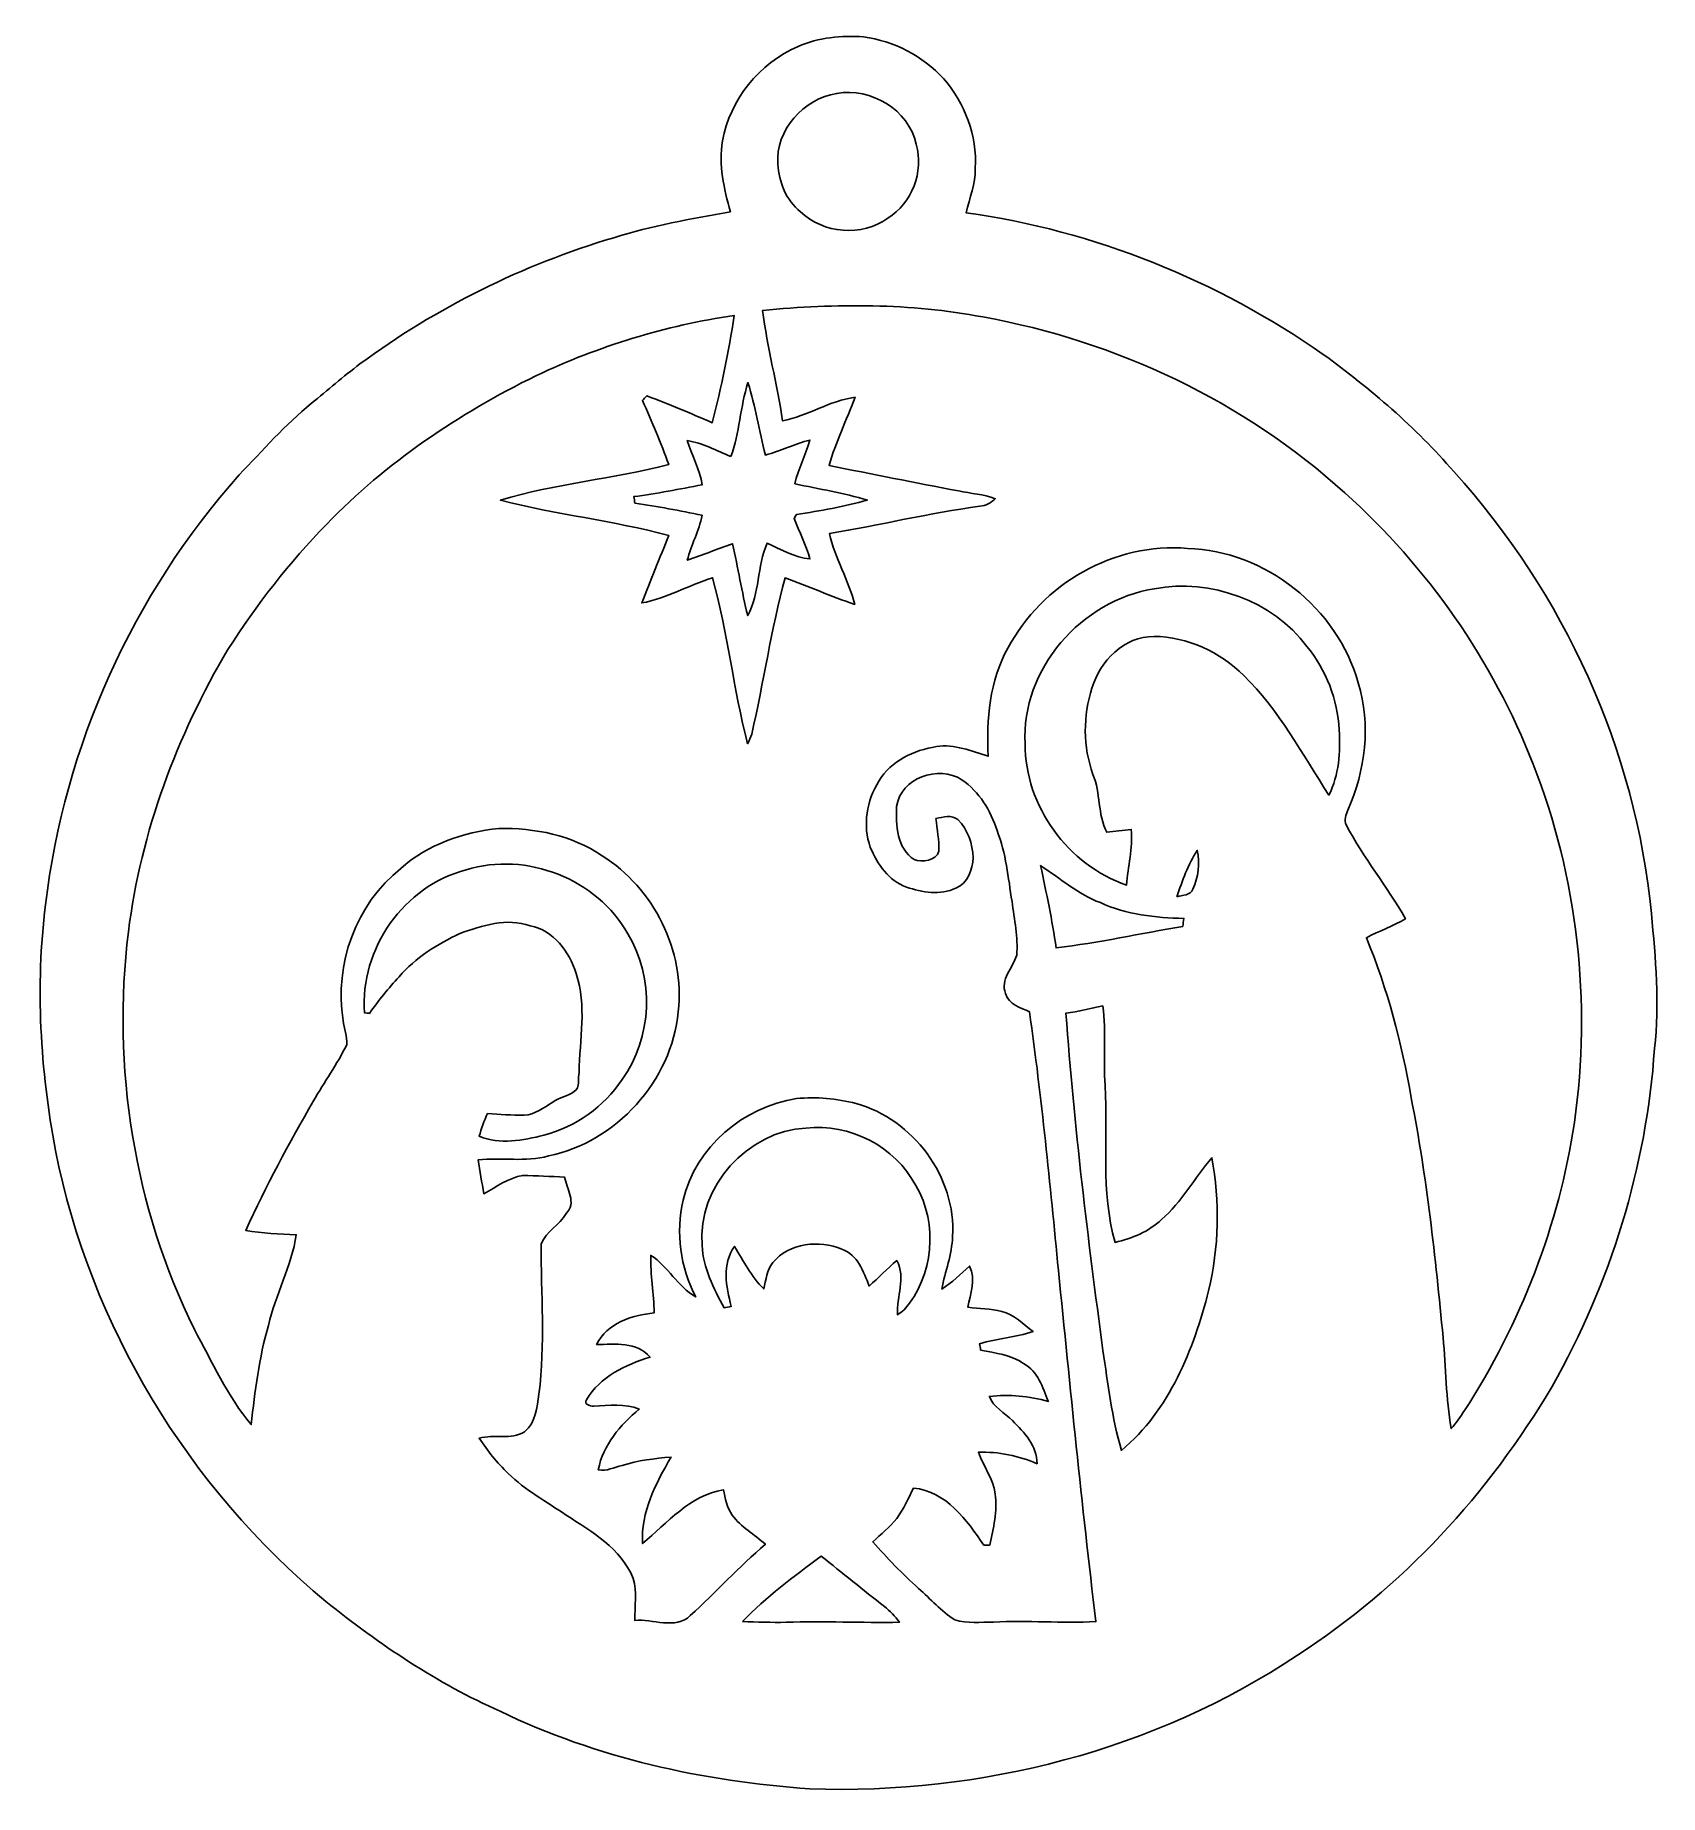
# Model space of a CAD drawing. Header units: centimetres. Extents: x -14.3 to 14.4, y -15.7 to 15.4.
import ezdxf

# ---------------------------------------------------------------- set-up
doc = ezdxf.new("R2010")
doc.units = ezdxf.units.CM
doc.header["$MEASUREMENT"] = 0
doc.layers.add('Layer 1', color=7, linetype='Continuous')

msp = doc.modelspace()

# ---------------------------------------------------------------- linework, layer by layer
at = {"layer": 'Layer 1', "color": 250}
for points, knots in [([(-0.79022, 15.18391), (-0.42933, 15.34513), (-0.0254, 15.38499), (0.36583, 15.35571), (0.36583, 15.35571), (0.90241, 15.28057), (1.41005, 15.01669), (1.778, 14.61876), (1.778, 14.61876), (2.15336, 14.1859), (2.37561, 13.61228), (2.33856, 13.03514), (2.33856, 13.03514), (2.34597, 12.76315), (2.23485, 12.50985), (2.17558, 12.24986), (2.17558, 12.24986), (4.43759, 11.93624), (6.61141, 11.05676), (8.48113, 9.75042), (8.48113, 9.75042), (9.31439, 9.13906), (10.11096, 8.46702), (10.78547, 7.68103), (10.78547, 7.68103), (12.7321, 5.5372), (13.99611, 2.76542), (14.27339, -0.12206), (14.27339, -0.12206), (14.34888, -0.91264), (14.42191, -1.71097), (14.32807, -2.50331), (14.32807, -2.50331), (14.18766, -4.59458), (13.5509, -6.64422), (12.52185, -8.46772), (12.52185, -8.46772), (11.40072, -10.35544), (9.87989, -12.02302), (8.02569, -13.21153), (8.02569, -13.21153), (5.50474, -14.89463), (2.43487, -15.67674), (-0.58314, -15.57126), (-0.58314, -15.57126), (-2.46556, -15.44038), (-4.34622, -15.02657), (-6.05084, -14.20178), (-6.05084, -14.20178), (-7.16245, -13.70718), (-8.1788, -13.02385), (-9.12566, -12.26502), (-9.12566, -12.26502), (-11.55488, -10.25137), (-13.28667, -7.40092), (-13.89944, -4.30142), (-13.89944, -4.30142), (-14.1665, -2.8762), (-14.25787, -1.40899), (-14.07478, 0.03281), (-14.07478, 0.03281), (-13.74458, 2.83281), (-12.53561, 5.52132), (-10.65459, 7.62176), (-10.65459, 7.62176), (-10.24537, 8.05886), (-9.84321, 8.50547), (-9.3793, 8.88647), (-9.3793, 8.88647), (-9.09214, 9.11542), (-8.8198, 9.36237), (-8.52452, 9.58144), (-8.52452, 9.58144), (-7.17656, 10.57804), (-5.65079, 11.33228), (-4.04424, 11.80994), (-4.04424, 11.80994), (-3.37291, 12.02302), (-2.67688, 12.14226), (-1.98508, 12.26891), (-1.98508, 12.26891), (-2.09656, 12.67425), (-2.19886, 13.09582), (-2.12372, 13.51809), (-2.12372, 13.51809), (-1.99425, 14.24728), (-1.47355, 14.8971), (-0.79022, 15.18391), (-0.79022, 15.18391), (-0.79022, 15.18391), (-0.79022, 15.18391), (-0.79022, 15.18391)], [0, 0, 0, 0, 0.04166667, 0.04166667, 0.04166667, 0.04166667, 0.08333333, 0.08333333, 0.08333333, 0.08333333, 0.125, 0.125, 0.125, 0.125, 0.16666667, 0.16666667, 0.16666667, 0.16666667, 0.20833333, 0.20833333, 0.20833333, 0.20833333, 0.25, 0.25, 0.25, 0.25, 0.29166667, 0.29166667, 0.29166667, 0.29166667, 0.33333333, 0.33333333, 0.33333333, 0.33333333, 0.375, 0.375, 0.375, 0.375, 0.41666667, 0.41666667, 0.41666667, 0.41666667, 0.45833333, 0.45833333, 0.45833333, 0.45833333, 0.5, 0.5, 0.5, 0.5, 0.54166667, 0.54166667, 0.54166667, 0.54166667, 0.58333333, 0.58333333, 0.58333333, 0.58333333, 0.625, 0.625, 0.625, 0.625, 0.66666667, 0.66666667, 0.66666667, 0.66666667, 0.70833333, 0.70833333, 0.70833333, 0.70833333, 0.75, 0.75, 0.75, 0.75, 0.79166667, 0.79166667, 0.79166667, 0.79166667, 0.83333333, 0.83333333, 0.83333333, 0.83333333, 0.875, 0.875, 0.875, 0.875, 0.91666667, 0.91666667, 0.91666667, 0.91666667, 1, 1, 1, 1]), ([(-0.10795, 14.35806), (-0.6858, 14.26281), (-1.19592, 13.70965), (-1.14759, 13.10569), (-1.14759, 13.10569), (-1.12783, 12.79243), (-1.00224, 12.46787), (-0.74895, 12.26926), (-0.74895, 12.26926), (-0.34361, 11.88014), (0.3362, 11.82617), (0.79304, 12.15461), (0.79304, 12.15461), (1.2192, 12.42131), (1.43581, 12.97446), (1.29364, 13.462), (1.29364, 13.462), (1.16452, 14.07372), (0.4893, 14.46107), (-0.10795, 14.35806), (-0.10795, 14.35806), (-0.10795, 14.35806), (-0.10795, 14.35806), (-0.10795, 14.35806)], [0, 0, 0, 0, 0.14285714, 0.14285714, 0.14285714, 0.14285714, 0.28571429, 0.28571429, 0.28571429, 0.28571429, 0.42857143, 0.42857143, 0.42857143, 0.42857143, 0.57142857, 0.57142857, 0.57142857, 0.57142857, 0.71428571, 0.71428571, 0.71428571, 0.71428571, 1, 1, 1, 1]), ([(-1.41605, 10.52795), (-1.33738, 9.87072), (-1.15711, 9.23008), (-1.06398, 8.57462), (-1.06398, 8.57462), (-0.62159, 8.66599), (-0.2346, 8.93022), (0.21449, 8.99442), (0.21449, 8.99442), (0.06738, 8.59155), (-0.12524, 8.20561), (-0.24236, 7.7918), (-0.24236, 7.7918), (0.51682, 7.63129), (1.27988, 7.48877), (2.04152, 7.33919), (2.04152, 7.33919), (2.25707, 7.29227), (2.48356, 7.28451), (2.69064, 7.20302), (2.69064, 7.20302), (2.62008, 7.12541), (2.52095, 7.08272), (2.41829, 7.07072), (2.41829, 7.07072), (1.52647, 6.94619), (0.64911, 6.73806), (-0.23813, 6.58777), (-0.23813, 6.58777), (-0.14146, 6.1535), (0.10301, 5.76897), (0.2092, 5.33718), (0.2092, 5.33718), (-0.20602, 5.47758), (-0.60678, 5.6575), (-1.01953, 5.80566), (-1.01953, 5.80566), (-1.26541, 4.89797), (-1.397, 3.96452), (-1.60796, 3.04906), (-1.60796, 3.04906), (-1.62631, 2.98873), (-1.65488, 2.93229), (-1.68346, 2.87655), (-1.68346, 2.87655), (-1.92546, 3.84387), (-2.03941, 4.84258), (-2.29835, 5.80637), (-2.29835, 5.80637), (-2.72098, 5.67267), (-3.11221, 5.44618), (-3.54965, 5.36187), (-3.54965, 5.36187), (-3.39972, 5.76298), (-3.22827, 6.15562), (-3.07446, 6.55532), (-3.07446, 6.55532), (-4.05236, 6.81496), (-5.06483, 6.92362), (-6.04449, 7.17515), (-6.04449, 7.17515), (-5.0733, 7.47148), (-4.05412, 7.55191), (-3.07305, 7.80486), (-3.07305, 7.80486), (-3.21275, 8.18762), (-3.36726, 8.56474), (-3.53801, 8.9348), (-3.53801, 8.9348), (-3.51331, 8.96302), (-3.48827, 8.99089), (-3.46322, 9.01912), (-3.46322, 9.01912), (-3.07164, 8.87624), (-2.68923, 8.70867), (-2.30611, 8.54498), (-2.30611, 8.54498), (-2.14101, 9.16622), (-2.0193, 9.80017), (-1.91594, 10.43446), (-1.91594, 10.43446), (-3.12843, 10.26442), (-4.3113, 9.89295), (-5.41867, 9.37331), (-5.41867, 9.37331), (-6.77933, 8.70338), (-8.06062, 7.84754), (-9.11401, 6.75005), (-9.11401, 6.75005), (-9.76983, 6.07836), (-10.34874, 5.33188), (-10.85568, 4.54237), (-10.85568, 4.54237), (-11.75703, 3.01625), (-12.3892, 1.32221), (-12.61251, -0.44062), (-12.61251, -0.44062), (-12.90602, -2.8254), (-12.51409, -5.30401), (-11.44764, -7.46125), (-11.44764, -7.46125), (-11.13719, -8.03416), (-10.86379, -8.63847), (-10.44434, -9.14259), (-10.44434, -9.14259), (-10.37731, -8.55345), (-10.30711, -7.96184), (-10.14095, -7.39105), (-10.14095, -7.39105), (-10.01818, -6.84459), (-9.72926, -6.34612), (-9.64883, -5.78979), (-9.64883, -5.78979), (-9.94657, -5.77356), (-10.24784, -5.77144), (-10.541, -5.71324), (-10.541, -5.71324), (-10.18258, -4.93113), (-9.77759, -4.17054), (-9.34508, -3.42724), (-9.34508, -3.42724), (-9.15494, -3.09316), (-8.92775, -2.78024), (-8.75806, -2.43523), (-8.75806, -2.43523), (-8.74148, -2.29164), (-8.81168, -2.15089), (-8.82015, -2.00907), (-8.82015, -2.00907), (-8.98454, -1.01706), (-8.59296, 0.04904), (-7.80344, 0.67698), (-7.80344, 0.67698), (-7.32719, 1.0989), (-6.70031, 1.31868), (-6.07378, 1.38148), (-6.07378, 1.38148), (-5.43983, 1.39277), (-4.78084, 1.2633), (-4.24991, 0.90099), (-4.24991, 0.90099), (-3.34151, 0.32703), (-2.77671, -0.77717), (-2.90865, -1.85244), (-2.90865, -1.85244), (-3.01731, -3.07658), (-3.99874, -4.15008), (-5.19818, -4.39984), (-5.19818, -4.39984), (-5.60493, -4.51132), (-6.02686, -4.42242), (-6.43961, -4.46828), (-6.43961, -4.46828), (-6.40292, -4.6669), (-6.37364, -4.86657), (-6.33836, -5.06589), (-6.33836, -5.06589), (-6.11576, -4.94736), (-5.90515, -4.78614), (-5.65115, -4.74274), (-5.65115, -4.74274), (-5.40526, -4.7498), (-5.15867, -4.76109), (-4.91278, -4.77414), (-4.91278, -4.77414), (-4.87574, -4.97769), (-4.6923, -5.23557), (-4.88456, -5.41514), (-4.88456, -5.41514), (-4.9971, -5.61975), (-5.24334, -5.72841), (-5.32412, -5.9503), (-5.32412, -5.9503), (-5.32941, -6.83295), (-5.25427, -7.72231), (-5.36434, -8.60213), (-5.36434, -8.60213), (-5.40173, -8.83673), (-5.4162, -9.10449), (-5.61834, -9.26712), (-5.61834, -9.26712), (-5.85823, -9.41846), (-6.15774, -9.30945), (-6.42126, -9.38177), (-6.42126, -9.38177), (-6.27027, -9.60332), (-6.10588, -9.81781), (-5.90973, -10.00196), (-5.90973, -10.00196), (-5.6067, -10.29723), (-5.23099, -10.50114), (-4.88421, -10.73961), (-4.88421, -10.73961), (-4.42983, -11.03489), (-3.91619, -11.3284), (-3.70205, -11.85616), (-3.70205, -11.85616), (-3.63255, -12.09463), (-3.67348, -12.3504), (-3.67277, -12.59699), (-3.67277, -12.59699), (-3.35915, -12.56806), (-2.95487, -12.76667), (-2.69275, -12.51373), (-2.69275, -12.51373), (-2.24578, -12.09957), (-1.82986, -11.6519), (-1.36666, -11.25502), (-1.36666, -11.25502), (-1.56139, -11.08181), (-1.79564, -10.95057), (-1.95333, -10.73856), (-1.95333, -10.73856), (-2.04893, -10.60873), (-2.07292, -10.44257), (-2.10926, -10.29088), (-2.10926, -10.29088), (-2.69769, -10.39354), (-3.10268, -10.87437), (-3.53589, -11.24197), (-3.53589, -11.24197), (-3.56941, -10.6807), (-3.30165, -10.18117), (-3.03142, -9.71374), (-3.03142, -9.71374), (-3.32352, -9.74055), (-3.61738, -9.77477), (-3.89819, -9.86296), (-3.89819, -9.86296), (-4.03543, -9.88942), (-4.17301, -9.9762), (-4.31729, -9.93881), (-4.31729, -9.93881), (-4.23228, -9.49854), (-3.93136, -9.14612), (-3.59339, -8.8706), (-3.59339, -8.8706), (-3.84881, -8.76229), (-4.12997, -8.80498), (-4.39773, -8.81909), (-4.39773, -8.81909), (-4.45911, -8.81345), (-4.58893, -8.7824), (-4.52296, -8.70162), (-4.52296, -8.70162), (-4.28943, -8.29486), (-3.83469, -8.08284), (-3.40289, -7.95161), (-3.40289, -7.95161), (-3.6322, -7.67327), (-4.02837, -7.72407), (-4.34869, -7.7276), (-4.34869, -7.7276), (-4.16101, -7.34977), (-3.72286, -7.21325), (-3.33234, -7.1688), (-3.33234, -7.1688), (-3.33269, -6.83119), (-3.40219, -6.49464), (-3.38984, -6.15562), (-3.38984, -6.15562), (-3.08222, -6.34859), (-2.91959, -6.70595), (-2.5975, -6.88728), (-2.5975, -6.88728), (-2.86844, -6.36658), (-2.9531, -5.7531), (-2.81834, -5.18019), (-2.81834, -5.18019), (-2.60315, -4.24498), (-1.75295, -3.52743), (-0.81668, -3.38596), (-0.81668, -3.38596), (-0.46531, -3.35174), (-0.10936, -3.38808), (0.23319, -3.47204), (0.23319, -3.47204), (1.23931, -3.75638), (2.00307, -4.7685), (1.9371, -5.82224), (1.9371, -5.82224), (1.92546, -6.14045), (1.80552, -6.43819), (1.74731, -6.74829), (1.74731, -6.74829), (1.92864, -6.63716), (2.07786, -6.4837), (2.23591, -6.34294), (2.23591, -6.34294), (2.35126, -6.57648), (2.25425, -6.8326), (2.20662, -7.07143), (2.20662, -7.07143), (2.40665, -7.08978), (2.60879, -7.09436), (2.80458, -7.1441), (2.80458, -7.1441), (3.02119, -7.20372), (3.18558, -7.36565), (3.35774, -7.50111), (3.35774, -7.50111), (3.04941, -7.59707), (2.72344, -7.62), (2.41441, -7.71454), (2.41441, -7.71454), (2.42041, -7.75194), (2.42641, -7.78933), (2.43276, -7.82708), (2.43276, -7.82708), (2.69169, -7.88), (2.96792, -7.90646), (3.18982, -8.06556), (3.18982, -8.06556), (3.44417, -8.19538), (3.52496, -8.48783), (3.62867, -8.73125), (3.62867, -8.73125), (3.28895, -8.64023), (2.93793, -8.60143), (2.58621, -8.64411), (2.58621, -8.64411), (2.65889, -8.83603), (2.85574, -8.93127), (2.99367, -9.07168), (2.99367, -9.07168), (3.19828, -9.27911), (3.43394, -9.519), (3.429, -9.83192), (3.429, -9.83192), (3.10127, -9.69327), (2.74955, -9.61425), (2.39219, -9.63083), (2.39219, -9.63083), (2.47862, -9.88095), (2.65748, -10.09438), (2.68993, -10.36426), (2.68993, -10.36426), (2.73015, -10.668), (2.65748, -10.97315), (2.59327, -11.26949), (2.59327, -11.26949), (2.56752, -11.27019), (2.51566, -11.27125), (2.48955, -11.27196), (2.48955, -11.27196), (2.19146, -10.83098), (1.82316, -10.3191), (1.24883, -10.26125), (1.24883, -10.26125), (1.15429, -10.44222), (1.0735, -10.63096), (0.95391, -10.79782), (0.95391, -10.79782), (0.82656, -10.95093), (0.67345, -11.07934), (0.52634, -11.21269), (0.52634, -11.21269), (0.78352, -11.49844), (1.04916, -11.77819), (1.33809, -12.0329), (1.33809, -12.0329), (1.5494, -12.21987), (1.73461, -12.43824), (1.97697, -12.58852), (1.97697, -12.58852), (2.19851, -12.65484), (2.43099, -12.62556), (2.65818, -12.62909), (2.65818, -12.62909), (3.26072, -12.59346), (3.86433, -12.65273), (4.46722, -12.61886), (4.46722, -12.61886), (4.21781, -10.55546), (4.01179, -8.48748), (3.80577, -6.41914), (3.80577, -6.41914), (3.65689, -4.8962), (3.51049, -3.3722), (3.2953, -1.85667), (3.2953, -1.85667), (3.13655, -1.77941), (2.92559, -1.72685), (2.87408, -1.53282), (2.87408, -1.53282), (2.77178, -1.28482), (3.00426, -1.08091), (3.06987, -0.85654), (3.06987, -0.85654), (3.09668, -0.53869), (3.02754, -0.22401), (2.98626, 0.08961), (2.98626, 0.08961), (2.91994, 0.51259), (2.87831, 0.94474), (2.72239, 1.34691), (2.72239, 1.34691), (2.6095, 1.69686), (2.40841, 2.02847), (2.10114, 2.24014), (2.10114, 2.24014), (1.69228, 2.50684), (1.01529, 2.27894), (0.94827, 1.76812), (0.94827, 1.76812), (0.93839, 1.45415), (0.95356, 1.02059), (1.25765, 0.83326), (1.25765, 0.83326), (1.39735, 0.77858), (1.64747, 0.8061), (1.6958, 0.98002), (1.6958, 0.98002), (1.70004, 1.17404), (1.66335, 1.3656), (1.64324, 1.55751), (1.64324, 1.55751), (1.76918, 1.58044), (1.91982, 1.62913), (2.03059, 1.53705), (2.03059, 1.53705), (2.21015, 1.36384), (2.28741, 1.10737), (2.30293, 0.86431), (2.30293, 0.86431), (2.29023, 0.65617), (2.20733, 0.41063), (1.99637, 0.33055), (1.99637, 0.33055), (1.72508, 0.19614), (1.39665, 0.25365), (1.12219, 0.34643), (1.12219, 0.34643), (0.80786, 0.45896), (0.61278, 0.75459), (0.48472, 1.04669), (0.48472, 1.04669), (0.34925, 1.43228), (0.41593, 1.87854), (0.63747, 2.21897), (0.63747, 2.21897), (0.84772, 2.57634), (1.25624, 2.76401), (1.65171, 2.82716), (1.65171, 2.82716), (1.97167, 2.8769), (2.26907, 2.74638), (2.56752, 2.65606), (2.56752, 2.65606), (2.53259, 3.30482), (2.58551, 3.98886), (2.9143, 4.56494), (2.9143, 4.56494), (3.51084, 5.69736), (4.8006, 6.44172), (6.08471, 6.32531), (6.08471, 6.32531), (7.4616, 6.28579), (8.72772, 5.27368), (9.09708, 3.95252), (9.09708, 3.95252), (9.32462, 3.21451), (9.2269, 2.40277), (8.91328, 1.70462), (8.91328, 1.70462), (8.88541, 1.62243), (8.83708, 1.52753), (8.88612, 1.44357), (8.88612, 1.44357), (9.19339, 0.86536), (9.60896, 0.35419), (9.93422, -0.21273), (9.93422, -0.21273), (9.70986, -0.33726), (9.46997, -0.42898), (9.24313, -0.54822), (9.24313, -0.54822), (9.61602, -1.45521), (9.86437, -2.40841), (10.03335, -3.37397), (10.03335, -3.37397), (10.31028, -4.76991), (10.45916, -6.18702), (10.59639, -7.60236), (10.59639, -7.60236), (10.64895, -8.13823), (10.64084, -8.6801), (10.74138, -9.21103), (10.74138, -9.21103), (10.82746, -9.1119), (10.90295, -9.00395), (10.97456, -8.89423), (10.97456, -8.89423), (11.96693, -7.3593), (12.64356, -5.61834), (12.91414, -3.80894), (12.91414, -3.80894), (13.21823, -1.68381), (12.97164, 0.51999), (12.1853, 2.51883), (12.1853, 2.51883), (11.47304, 4.34657), (10.32192, 5.99969), (8.85896, 7.30603), (8.85896, 7.30603), (7.08131, 8.9221), (4.82776, 9.98643), (2.46839, 10.41118), (2.46839, 10.41118), (1.18921, 10.65354), (-0.12383, 10.65142), (-1.41605, 10.52795), (-1.41605, 10.52795), (-1.41605, 10.52795), (-1.41605, 10.52795), (-1.41605, 10.52795)], [0, 0, 0, 0, 0.00769231, 0.00769231, 0.00769231, 0.00769231, 0.01538462, 0.01538462, 0.01538462, 0.01538462, 0.02307692, 0.02307692, 0.02307692, 0.02307692, 0.03076923, 0.03076923, 0.03076923, 0.03076923, 0.03846154, 0.03846154, 0.03846154, 0.03846154, 0.04615385, 0.04615385, 0.04615385, 0.04615385, 0.05384615, 0.05384615, 0.05384615, 0.05384615, 0.06153846, 0.06153846, 0.06153846, 0.06153846, 0.06923077, 0.06923077, 0.06923077, 0.06923077, 0.07692308, 0.07692308, 0.07692308, 0.07692308, 0.08461538, 0.08461538, 0.08461538, 0.08461538, 0.09230769, 0.09230769, 0.09230769, 0.09230769, 0.1, 0.1, 0.1, 0.1, 0.10769231, 0.10769231, 0.10769231, 0.10769231, 0.11538462, 0.11538462, 0.11538462, 0.11538462, 0.12307692, 0.12307692, 0.12307692, 0.12307692, 0.13076923, 0.13076923, 0.13076923, 0.13076923, 0.13846154, 0.13846154, 0.13846154, 0.13846154, 0.14615385, 0.14615385, 0.14615385, 0.14615385, 0.15384615, 0.15384615, 0.15384615, 0.15384615, 0.16153846, 0.16153846, 0.16153846, 0.16153846, 0.16923077, 0.16923077, 0.16923077, 0.16923077, 0.17692308, 0.17692308, 0.17692308, 0.17692308, 0.18461538, 0.18461538, 0.18461538, 0.18461538, 0.19230769, 0.19230769, 0.19230769, 0.19230769, 0.2, 0.2, 0.2, 0.2, 0.20769231, 0.20769231, 0.20769231, 0.20769231, 0.21538462, 0.21538462, 0.21538462, 0.21538462, 0.22307692, 0.22307692, 0.22307692, 0.22307692, 0.23076923, 0.23076923, 0.23076923, 0.23076923, 0.23846154, 0.23846154, 0.23846154, 0.23846154, 0.24615385, 0.24615385, 0.24615385, 0.24615385, 0.25384615, 0.25384615, 0.25384615, 0.25384615, 0.26153846, 0.26153846, 0.26153846, 0.26153846, 0.26923077, 0.26923077, 0.26923077, 0.26923077, 0.27692308, 0.27692308, 0.27692308, 0.27692308, 0.28461538, 0.28461538, 0.28461538, 0.28461538, 0.29230769, 0.29230769, 0.29230769, 0.29230769, 0.3, 0.3, 0.3, 0.3, 0.30769231, 0.30769231, 0.30769231, 0.30769231, 0.31538462, 0.31538462, 0.31538462, 0.31538462, 0.32307692, 0.32307692, 0.32307692, 0.32307692, 0.33076923, 0.33076923, 0.33076923, 0.33076923, 0.33846154, 0.33846154, 0.33846154, 0.33846154, 0.34615385, 0.34615385, 0.34615385, 0.34615385, 0.35384615, 0.35384615, 0.35384615, 0.35384615, 0.36153846, 0.36153846, 0.36153846, 0.36153846, 0.36923077, 0.36923077, 0.36923077, 0.36923077, 0.37692308, 0.37692308, 0.37692308, 0.37692308, 0.38461538, 0.38461538, 0.38461538, 0.38461538, 0.39230769, 0.39230769, 0.39230769, 0.39230769, 0.4, 0.4, 0.4, 0.4, 0.40769231, 0.40769231, 0.40769231, 0.40769231, 0.41538462, 0.41538462, 0.41538462, 0.41538462, 0.42307692, 0.42307692, 0.42307692, 0.42307692, 0.43076923, 0.43076923, 0.43076923, 0.43076923, 0.43846154, 0.43846154, 0.43846154, 0.43846154, 0.44615385, 0.44615385, 0.44615385, 0.44615385, 0.45384615, 0.45384615, 0.45384615, 0.45384615, 0.46153846, 0.46153846, 0.46153846, 0.46153846, 0.46923077, 0.46923077, 0.46923077, 0.46923077, 0.47692308, 0.47692308, 0.47692308, 0.47692308, 0.48461538, 0.48461538, 0.48461538, 0.48461538, 0.49230769, 0.49230769, 0.49230769, 0.49230769, 0.5, 0.5, 0.5, 0.5, 0.50769231, 0.50769231, 0.50769231, 0.50769231, 0.51538462, 0.51538462, 0.51538462, 0.51538462, 0.52307692, 0.52307692, 0.52307692, 0.52307692, 0.53076923, 0.53076923, 0.53076923, 0.53076923, 0.53846154, 0.53846154, 0.53846154, 0.53846154, 0.54615385, 0.54615385, 0.54615385, 0.54615385, 0.55384615, 0.55384615, 0.55384615, 0.55384615, 0.56153846, 0.56153846, 0.56153846, 0.56153846, 0.56923077, 0.56923077, 0.56923077, 0.56923077, 0.57692308, 0.57692308, 0.57692308, 0.57692308, 0.58461538, 0.58461538, 0.58461538, 0.58461538, 0.59230769, 0.59230769, 0.59230769, 0.59230769, 0.6, 0.6, 0.6, 0.6, 0.60769231, 0.60769231, 0.60769231, 0.60769231, 0.61538462, 0.61538462, 0.61538462, 0.61538462, 0.62307692, 0.62307692, 0.62307692, 0.62307692, 0.63076923, 0.63076923, 0.63076923, 0.63076923, 0.63846154, 0.63846154, 0.63846154, 0.63846154, 0.64615385, 0.64615385, 0.64615385, 0.64615385, 0.65384615, 0.65384615, 0.65384615, 0.65384615, 0.66153846, 0.66153846, 0.66153846, 0.66153846, 0.66923077, 0.66923077, 0.66923077, 0.66923077, 0.67692308, 0.67692308, 0.67692308, 0.67692308, 0.68461538, 0.68461538, 0.68461538, 0.68461538, 0.69230769, 0.69230769, 0.69230769, 0.69230769, 0.7, 0.7, 0.7, 0.7, 0.70769231, 0.70769231, 0.70769231, 0.70769231, 0.71538462, 0.71538462, 0.71538462, 0.71538462, 0.72307692, 0.72307692, 0.72307692, 0.72307692, 0.73076923, 0.73076923, 0.73076923, 0.73076923, 0.73846154, 0.73846154, 0.73846154, 0.73846154, 0.74615385, 0.74615385, 0.74615385, 0.74615385, 0.75384615, 0.75384615, 0.75384615, 0.75384615, 0.76153846, 0.76153846, 0.76153846, 0.76153846, 0.76923077, 0.76923077, 0.76923077, 0.76923077, 0.77692308, 0.77692308, 0.77692308, 0.77692308, 0.78461538, 0.78461538, 0.78461538, 0.78461538, 0.79230769, 0.79230769, 0.79230769, 0.79230769, 0.8, 0.8, 0.8, 0.8, 0.80769231, 0.80769231, 0.80769231, 0.80769231, 0.81538462, 0.81538462, 0.81538462, 0.81538462, 0.82307692, 0.82307692, 0.82307692, 0.82307692, 0.83076923, 0.83076923, 0.83076923, 0.83076923, 0.83846154, 0.83846154, 0.83846154, 0.83846154, 0.84615385, 0.84615385, 0.84615385, 0.84615385, 0.85384615, 0.85384615, 0.85384615, 0.85384615, 0.86153846, 0.86153846, 0.86153846, 0.86153846, 0.86923077, 0.86923077, 0.86923077, 0.86923077, 0.87692308, 0.87692308, 0.87692308, 0.87692308, 0.88461538, 0.88461538, 0.88461538, 0.88461538, 0.89230769, 0.89230769, 0.89230769, 0.89230769, 0.9, 0.9, 0.9, 0.9, 0.90769231, 0.90769231, 0.90769231, 0.90769231, 0.91538462, 0.91538462, 0.91538462, 0.91538462, 0.92307692, 0.92307692, 0.92307692, 0.92307692, 0.93076923, 0.93076923, 0.93076923, 0.93076923, 0.93846154, 0.93846154, 0.93846154, 0.93846154, 0.94615385, 0.94615385, 0.94615385, 0.94615385, 0.95384615, 0.95384615, 0.95384615, 0.95384615, 0.96153846, 0.96153846, 0.96153846, 0.96153846, 0.96923077, 0.96923077, 0.96923077, 0.96923077, 0.97692308, 0.97692308, 0.97692308, 0.97692308, 0.98461538, 0.98461538, 0.98461538, 0.98461538, 1, 1, 1, 1]), ([(-1.97591, 7.94561), (-2.22744, 8.05356), (-2.47403, 8.1855), (-2.74708, 8.22819), (-2.74708, 8.22819), (-2.66453, 7.96607), (-2.52554, 7.72266), (-2.48214, 7.4482), (-2.48214, 7.4482), (-2.88431, 7.37482), (-3.28471, 7.28874), (-3.69111, 7.24041), (-3.69111, 7.24041), (-3.68406, 7.20196), (-3.67736, 7.16351), (-3.66995, 7.1247), (-3.66995, 7.1247), (-3.27237, 7.06649), (-2.87796, 6.99029), (-2.48426, 6.91021), (-2.48426, 6.91021), (-2.54106, 6.63575), (-2.67441, 6.38634), (-2.74708, 6.11646), (-2.74708, 6.11646), (-2.47721, 6.20324), (-2.21756, 6.31931), (-1.94769, 6.40644), (-1.94769, 6.40644), (-1.85314, 5.98523), (-1.78153, 5.55907), (-1.68028, 5.13927), (-1.68028, 5.13927), (-1.46791, 5.53367), (-1.51412, 6.00886), (-1.33668, 6.41667), (-1.33668, 6.41667), (-1.09185, 6.30908), (-0.85231, 6.16514), (-0.58138, 6.13904), (-0.58138, 6.13904), (-0.64841, 6.38598), (-0.77117, 6.61353), (-0.85866, 6.85271), (-0.85866, 6.85271), (-0.84914, 6.86999), (-0.83009, 6.90421), (-0.82056, 6.92115), (-0.82056, 6.92115), (-0.4004, 6.99488), (0.02434, 7.05697), (0.43392, 7.17938), (0.43392, 7.17938), (0.01341, 7.30462), (-0.41981, 7.3727), (-0.84737, 7.46689), (-0.84737, 7.46689), (-0.78881, 7.7343), (-0.65334, 7.9756), (-0.58244, 8.23877), (-0.58244, 8.23877), (-0.8509, 8.16927), (-1.10067, 8.04651), (-1.36737, 7.97172), (-1.36737, 7.97172), (-1.4792, 8.39646), (-1.54234, 8.8332), (-1.67499, 9.25301), (-1.67499, 9.25301), (-1.81151, 8.8265), (-1.8221, 8.36789), (-1.97591, 7.94561), (-1.97591, 7.94561), (-1.97591, 7.94561), (-1.97591, 7.94561), (-1.97591, 7.94561)], [0, 0, 0, 0, 0.05, 0.05, 0.05, 0.05, 0.1, 0.1, 0.1, 0.1, 0.15, 0.15, 0.15, 0.15, 0.2, 0.2, 0.2, 0.2, 0.25, 0.25, 0.25, 0.25, 0.3, 0.3, 0.3, 0.3, 0.35, 0.35, 0.35, 0.35, 0.4, 0.4, 0.4, 0.4, 0.45, 0.45, 0.45, 0.45, 0.5, 0.5, 0.5, 0.5, 0.55, 0.55, 0.55, 0.55, 0.6, 0.6, 0.6, 0.6, 0.65, 0.65, 0.65, 0.65, 0.7, 0.7, 0.7, 0.7, 0.75, 0.75, 0.75, 0.75, 0.8, 0.8, 0.8, 0.8, 0.85, 0.85, 0.85, 0.85, 0.9, 0.9, 0.9, 0.9, 1, 1, 1, 1]), ([(5.50086, 5.61375), (4.21816, 5.41514), (3.14325, 4.191), (3.21733, 2.87584), (3.21733, 2.87584), (3.21416, 1.77729), (3.9751, 0.73519), (5.01015, 0.38135), (5.01015, 0.38135), (5.02779, 0.70873), (5.12692, 1.0354), (5.09023, 1.36454), (5.09023, 1.36454), (4.94559, 1.34973), (4.80236, 1.33315), (4.65878, 1.31586), (4.65878, 1.31586), (4.49298, 1.6316), (4.55507, 2.00942), (4.41501, 2.33504), (4.41501, 2.33504), (4.23898, 2.82258), (4.23757, 3.36938), (4.39808, 3.86115), (4.39808, 3.86115), (4.5406, 4.33952), (4.96852, 4.77202), (5.49028, 4.77202), (5.49028, 4.77202), (6.08401, 4.76391), (6.66256, 4.5018), (7.07813, 4.07987), (7.07813, 4.07987), (7.70255, 3.47486), (8.11071, 2.6924), (8.57956, 1.96991), (8.57956, 1.96991), (8.76053, 2.32163), (8.78487, 2.73403), (8.76124, 3.12138), (8.76124, 3.12138), (8.73548, 3.65654), (8.53122, 4.18006), (8.19291, 4.59493), (8.19291, 4.59493), (7.58543, 5.40738), (6.49041, 5.7972), (5.50086, 5.61375), (5.50086, 5.61375), (5.50086, 5.61375), (5.50086, 5.61375), (5.50086, 5.61375)], [0, 0, 0, 0, 0.07142857, 0.07142857, 0.07142857, 0.07142857, 0.14285714, 0.14285714, 0.14285714, 0.14285714, 0.21428571, 0.21428571, 0.21428571, 0.21428571, 0.28571429, 0.28571429, 0.28571429, 0.28571429, 0.35714286, 0.35714286, 0.35714286, 0.35714286, 0.42857143, 0.42857143, 0.42857143, 0.42857143, 0.5, 0.5, 0.5, 0.5, 0.57142857, 0.57142857, 0.57142857, 0.57142857, 0.64285714, 0.64285714, 0.64285714, 0.64285714, 0.71428571, 0.71428571, 0.71428571, 0.71428571, 0.78571429, 0.78571429, 0.78571429, 0.78571429, 0.85714286, 0.85714286, 0.85714286, 0.85714286, 1, 1, 1, 1]), ([(-6.64916, 0.64982), (-7.74735, 0.37571), (-8.52734, -0.74683), (-8.44479, -1.87113), (-8.44479, -1.87113), (-8.42222, -1.87431), (-8.37671, -1.88066), (-8.35413, -1.88348), (-8.35413, -1.88348), (-8.20032, -1.65206), (-8.02005, -1.43933), (-7.83202, -1.23508), (-7.83202, -1.23508), (-7.5438, -0.89853), (-7.15716, -0.65864), (-6.75887, -0.47272), (-6.75887, -0.47272), (-6.36799, -0.32914), (-5.93372, -0.19191), (-5.51991, -0.33479), (-5.51991, -0.33479), (-5.10328, -0.41522), (-4.82635, -0.79728), (-4.70817, -1.1811), (-4.70817, -1.1811), (-4.51661, -1.74519), (-4.64785, -2.34456), (-4.65526, -2.92488), (-4.65526, -2.92488), (-4.68066, -3.02789), (-4.63162, -3.19193), (-4.74063, -3.2639), (-4.74063, -3.2639), (-4.85951, -3.34151), (-5.0038, -3.36973), (-5.12269, -3.4484), (-5.12269, -3.4484), (-5.27897, -3.54577), (-5.43489, -3.6703), (-5.62575, -3.68194), (-5.62575, -3.68194), (-5.842, -3.68229), (-6.05684, -3.66395), (-6.27239, -3.65019), (-6.27239, -3.65019), (-6.33201, -3.77966), (-6.38069, -3.91442), (-6.42056, -4.05165), (-6.42056, -4.05165), (-6.05543, -4.20264), (-5.64586, -4.12679), (-5.27685, -4.03013), (-5.27685, -4.03013), (-4.71664, -3.89043), (-4.21711, -3.5306), (-3.89678, -3.05118), (-3.89678, -3.05118), (-3.36479, -2.31034), (-3.31999, -1.25765), (-3.79413, -0.47766), (-3.79413, -0.47766), (-4.34199, 0.4886), (-5.58624, 0.9839), (-6.64916, 0.64982), (-6.64916, 0.64982), (-6.64916, 0.64982), (-6.64916, 0.64982), (-6.64916, 0.64982)], [0, 0, 0, 0, 0.05555556, 0.05555556, 0.05555556, 0.05555556, 0.11111111, 0.11111111, 0.11111111, 0.11111111, 0.16666667, 0.16666667, 0.16666667, 0.16666667, 0.22222222, 0.22222222, 0.22222222, 0.22222222, 0.27777778, 0.27777778, 0.27777778, 0.27777778, 0.33333333, 0.33333333, 0.33333333, 0.33333333, 0.38888889, 0.38888889, 0.38888889, 0.38888889, 0.44444444, 0.44444444, 0.44444444, 0.44444444, 0.5, 0.5, 0.5, 0.5, 0.55555556, 0.55555556, 0.55555556, 0.55555556, 0.61111111, 0.61111111, 0.61111111, 0.61111111, 0.66666667, 0.66666667, 0.66666667, 0.66666667, 0.72222222, 0.72222222, 0.72222222, 0.72222222, 0.77777778, 0.77777778, 0.77777778, 0.77777778, 0.83333333, 0.83333333, 0.83333333, 0.83333333, 0.88888889, 0.88888889, 0.88888889, 0.88888889, 1, 1, 1, 1]), ([(5.89562, 0.17498), (5.99334, 0.20743), (6.13727, 0.19509), (6.1782, 0.31009), (6.1782, 0.31009), (6.27309, 0.52246), (6.30661, 0.76553), (6.25546, 0.99378), (6.25546, 0.99378), (6.09282, 0.7426), (5.99264, 0.45649), (5.89562, 0.17498), (5.89562, 0.17498), (5.89562, 0.17498), (5.89562, 0.17498), (5.89562, 0.17498)], [0, 0, 0, 0, 0.2, 0.2, 0.2, 0.2, 0.4, 0.4, 0.4, 0.4, 0.6, 0.6, 0.6, 0.6, 1, 1, 1, 1]), ([(3.49144, 0.72531), (3.59198, 0.24306), (3.69746, -0.23848), (3.76484, -0.72743), (3.76484, -0.72743), (4.51591, -0.63676), (5.25533, -0.47343), (6.00004, -0.34608), (6.00004, -0.34608), (6.00675, -0.2988), (6.0131, -0.25188), (6.0198, -0.20496), (6.0198, -0.20496), (5.5178, -0.1972), (5.00803, -0.13653), (4.54625, 0.07197), (4.54625, 0.07197), (4.15396, 0.21943), (3.83787, 0.49989), (3.49144, 0.72531), (3.49144, 0.72531), (3.49144, 0.72531), (3.49144, 0.72531), (3.49144, 0.72531)], [0, 0, 0, 0, 0.14285714, 0.14285714, 0.14285714, 0.14285714, 0.28571429, 0.28571429, 0.28571429, 0.28571429, 0.42857143, 0.42857143, 0.42857143, 0.42857143, 0.57142857, 0.57142857, 0.57142857, 0.57142857, 0.71428571, 0.71428571, 0.71428571, 0.71428571, 1, 1, 1, 1]), ([(3.93841, -1.87854), (4.08129, -3.87033), (4.32576, -5.85364), (4.5914, -7.83272), (4.5914, -7.83272), (4.68066, -8.42398), (4.74592, -9.02264), (4.92019, -9.59732), (4.92019, -9.59732), (5.76227, -8.88965), (6.19407, -7.81932), (6.45689, -6.77827), (6.45689, -6.77827), (6.63998, -6.01063), (6.65727, -5.20735), (6.5151, -4.43124), (6.5151, -4.43124), (6.20818, -4.78578), (5.98699, -5.2137), (5.6261, -5.52097), (5.6261, -5.52097), (5.39962, -5.7337), (5.1054, -5.85682), (4.80589, -5.92526), (4.80589, -5.92526), (4.55048, -5.02673), (4.67995, -4.0767), (4.63056, -3.15701), (4.63056, -3.15701), (4.59105, -2.68852), (4.65243, -2.21686), (4.58787, -1.75048), (4.58787, -1.75048), (4.37233, -1.79881), (4.15784, -1.85138), (3.93841, -1.87854), (3.93841, -1.87854), (3.93841, -1.87854), (3.93841, -1.87854), (3.93841, -1.87854)], [0, 0, 0, 0, 0.09090909, 0.09090909, 0.09090909, 0.09090909, 0.18181818, 0.18181818, 0.18181818, 0.18181818, 0.27272727, 0.27272727, 0.27272727, 0.27272727, 0.36363636, 0.36363636, 0.36363636, 0.36363636, 0.45454545, 0.45454545, 0.45454545, 0.45454545, 0.54545455, 0.54545455, 0.54545455, 0.54545455, 0.63636364, 0.63636364, 0.63636364, 0.63636364, 0.72727273, 0.72727273, 0.72727273, 0.72727273, 0.81818182, 0.81818182, 0.81818182, 0.81818182, 1, 1, 1, 1]), ([(-2.4825, -5.97853), (-2.47121, -6.37716), (-2.28036, -6.73594), (-2.09762, -7.07954), (-2.09762, -7.07954), (-2.05564, -7.07072), (-2.01366, -7.06226), (-1.97132, -7.05414), (-1.97132, -7.05414), (-2.05987, -6.70631), (-2.13995, -6.30767), (-1.91206, -5.99687), (-1.91206, -5.99687), (-1.75648, -6.25757), (-1.61219, -6.52921), (-1.39771, -6.74758), (-1.39771, -6.74758), (-1.35467, -6.58918), (-1.34408, -6.41209), (-1.23437, -6.28156), (-1.23437, -6.28156), (-0.9525, -5.93161), (-0.41063, -5.87728), (-0.01623, -6.04661), (-0.01623, -6.04661), (0.26317, -6.14504), (0.36901, -6.44349), (0.46355, -6.69749), (0.46355, -6.69749), (0.62971, -6.55038), (0.78211, -6.38845), (0.95215, -6.24593), (0.95215, -6.24593), (1.11831, -6.5472), (0.94544, -6.88375), (0.96449, -7.20266), (0.96449, -7.20266), (1.00577, -7.1755), (1.04775, -7.14834), (1.08338, -7.11412), (1.08338, -7.11412), (1.60232, -6.52286), (1.68734, -5.59717), (1.28799, -4.92019), (1.28799, -4.92019), (0.92392, -4.2351), (0.11994, -3.81423), (-0.65158, -3.90631), (-0.65158, -3.90631), (-1.67922, -3.96134), (-2.57669, -4.94101), (-2.4825, -5.97853), (-2.4825, -5.97853), (-2.4825, -5.97853), (-2.4825, -5.97853), (-2.4825, -5.97853)], [0, 0, 0, 0, 0.06666667, 0.06666667, 0.06666667, 0.06666667, 0.13333333, 0.13333333, 0.13333333, 0.13333333, 0.2, 0.2, 0.2, 0.2, 0.26666667, 0.26666667, 0.26666667, 0.26666667, 0.33333333, 0.33333333, 0.33333333, 0.33333333, 0.4, 0.4, 0.4, 0.4, 0.46666667, 0.46666667, 0.46666667, 0.46666667, 0.53333333, 0.53333333, 0.53333333, 0.53333333, 0.6, 0.6, 0.6, 0.6, 0.66666667, 0.66666667, 0.66666667, 0.66666667, 0.73333333, 0.73333333, 0.73333333, 0.73333333, 0.8, 0.8, 0.8, 0.8, 0.86666667, 0.86666667, 0.86666667, 0.86666667, 1, 1, 1, 1]), ([(-1.772, -12.61921), (-1.51518, -12.62415), (-1.25836, -12.63791), (-1.00154, -12.63086), (-1.00154, -12.63086), (-0.33479, -12.60546), (0.33196, -12.64532), (0.99871, -12.63015), (0.99871, -12.63015), (0.92287, -12.52714), (0.83467, -12.4333), (0.73378, -12.35428), (0.73378, -12.35428), (0.36054, -12.05936), (-0.01094, -11.76196), (-0.38171, -11.46387), (-0.38171, -11.46387), (-0.86642, -11.82123), (-1.3529, -12.18459), (-1.772, -12.61921)], [0, 0, 0, 0, 0.16666667, 0.16666667, 0.16666667, 0.16666667, 0.33333333, 0.33333333, 0.33333333, 0.33333333, 0.5, 0.5, 0.5, 0.5, 0.66666667, 0.66666667, 0.66666667, 0.66666667, 1, 1, 1, 1])]:
    msp.add_open_spline(points, degree=3, knots=knots, dxfattribs=at)

doc.saveas('drawing.dxf')
